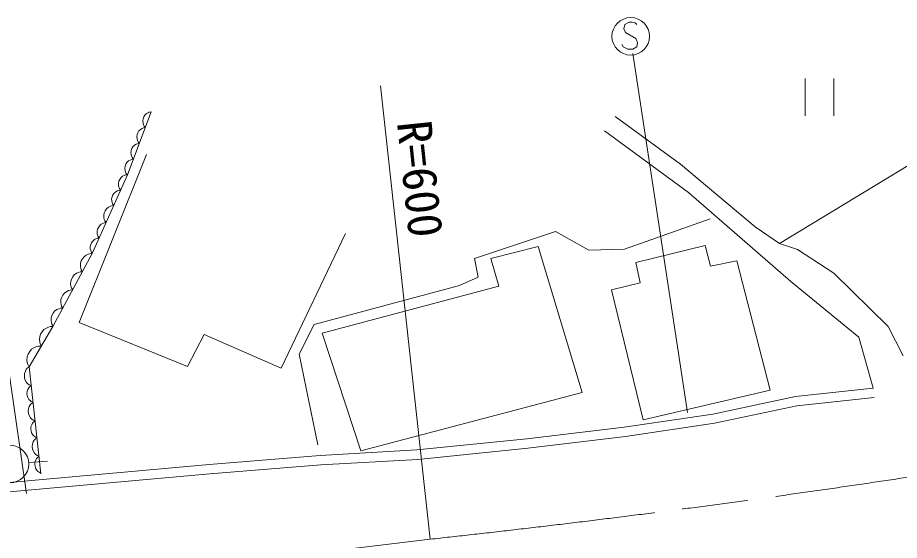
# Model space of a CAD drawing. Units: millimetres, scale not verified. Extents: x 40000 to 680000, y 20000 to 380000.
# Drawn here: x 295287 to 342134, y 272077 to 299883 of the extents above; entities that cross this region are included whole.
import ezdxf
from ezdxf.enums import TextEntityAlignment as Align

# ---------------------------------------------------------------- set-up
doc = ezdxf.new("R2010")
doc.units = ezdxf.units.MM
doc.header["$LTSCALE"] = 1000
doc.linetypes.add('CHAIN', pattern=[18.5, 12, -1.5, 3.5, -1.5])
for name, color, linetype, lineweight in [('M-BGD', 7, 'Continuous', 13), ('M-BGD-EXST', 7, 'Continuous', 13), ('M-BMK', 2, 'CHAIN', 13), ('M-STR-HTXT', 7, 'Continuous', 13)]:
    doc.layers.add(name, color=color, linetype=linetype, lineweight=lineweight)
doc.styles.add('ＭＳ ゴシック', font='')
doc.styles.get('ＭＳ ゴシック').set_extended_font_data('MS Gothic')

msp = doc.modelspace()

# ---------------------------------------------------------------- linework, layer by layer
at = {"layer": 'M-BGD'}
for p, q in [((337129, 296645), (337129, 294652)), ((338648, 294652), (338648, 296645)), ((302387, 294873), (301120, 291527)), ((302050, 294693), (301995, 294599)), ((302139, 294775), (302050, 294693)), ((302215, 294823), (302139, 294775)), ((302284, 294854), (302215, 294823)), ((302387, 294873), (302284, 294854)), ((301957, 294498), (301936, 294391)), ((301936, 294391), (301948, 294271)), ((301948, 294271), (301973, 294185)), ((301995, 294599), (301957, 294498)), ((330514, 292095), (327030, 294620)), ((301677, 293760), (301639, 293659)), ((301732, 293854), (301677, 293760)), ((301821, 293936), (301732, 293854)), ((301897, 293984), (301821, 293936)), ((301967, 294015), (301897, 293984)), ((302070, 294034), (301967, 294015)), ((301973, 294185), (302005, 294116)), ((302005, 294116), (302070, 294034)), ((326460, 293863), (330926, 290580)), ((301639, 293659), (301618, 293552)), ((301618, 293552), (301630, 293432)), ((301630, 293432), (301656, 293346)), ((301656, 293346), (301687, 293277)), ((301687, 293277), (301752, 293195)), ((335772, 287865), (344746, 293331)), ((301322, 292820), (301300, 292713)), ((301360, 292921), (301322, 292820)), ((301415, 293015), (301360, 292921)), ((301503, 293097), (301415, 293015)), ((301579, 293145), (301503, 293097)), ((301649, 293176), (301579, 293145)), ((301752, 293195), (301649, 293176)), ((302134, 292600), (298555, 283667)), ((301331, 292337), (301262, 292306)), ((301300, 292713), (301313, 292594)), ((301313, 292594), (301338, 292507)), ((301434, 292356), (301331, 292337)), ((301338, 292507), (301369, 292438)), ((301369, 292438), (301434, 292356)), ((301004, 291981), (300983, 291874)), ((300983, 291874), (300995, 291755)), ((301042, 292082), (301004, 291981)), ((301097, 292176), (301042, 292082)), ((301186, 292258), (301097, 292176)), ((301262, 292306), (301186, 292258)), ((334473, 288749), (330514, 292095)), ((301120, 291527), (299252, 287329)), ((300867, 291443), (300773, 291366)), ((300945, 291487), (300867, 291443)), ((301016, 291514), (300945, 291487)), ((300995, 291755), (301020, 291668)), ((301120, 291527), (301016, 291514)), ((301020, 291668), (301052, 291599)), ((301052, 291599), (301117, 291517)), ((300669, 291177), (300642, 291071)), ((300642, 291071), (300648, 290951)), ((300648, 290951), (300668, 290864)), ((300713, 291275), (300669, 291177)), ((300773, 291366), (300713, 291275)), ((300348, 290456), (300305, 290357)), ((300409, 290547), (300348, 290456)), ((300502, 290623), (300409, 290547)), ((300580, 290667), (300502, 290623)), ((300652, 290694), (300580, 290667)), ((300756, 290707), (300652, 290694)), ((300668, 290864), (300695, 290793)), ((300695, 290793), (300756, 290707)), ((330926, 290580), (336374, 285845)), ((300305, 290357), (300277, 290252)), ((300277, 290252), (300283, 290132)), ((300283, 290132), (300303, 290044)), ((300303, 290044), (300330, 289973)), ((299938, 289608), (299890, 289499)), ((300005, 289709), (299938, 289608)), ((300109, 289794), (300005, 289709)), ((300196, 289843), (300109, 289794)), ((300275, 289873), (300196, 289843)), ((300391, 289888), (300275, 289873)), ((300330, 289973), (300391, 289888)), ((299890, 289499), (299859, 289381)), ((299859, 289381), (299865, 289248)), ((299865, 289248), (299888, 289151)), ((299888, 289151), (299918, 289072)), ((299918, 289072), (299985, 288977)), ((327524, 287560), (332077, 289188)), ((299534, 288627), (299507, 288521)), ((299578, 288725), (299534, 288627)), ((299638, 288816), (299578, 288725)), ((299732, 288893), (299638, 288816)), ((299810, 288937), (299732, 288893)), ((299881, 288964), (299810, 288937)), ((299985, 288977), (299881, 288964)), ((335772, 287865), (334473, 288749)), ((299445, 288117), (299367, 288073)), ((299516, 288144), (299445, 288117)), ((299507, 288521), (299513, 288401)), ((299513, 288401), (299533, 288314)), ((299621, 288157), (299516, 288144)), ((299533, 288314), (299560, 288243)), ((299560, 288243), (299621, 288157)), ((309292, 281236), (312713, 288402)), ((319556, 287067), (323861, 288498)), ((323861, 288498), (325643, 287511)), ((299170, 287807), (299142, 287702)), ((299142, 287702), (299148, 287582)), ((299213, 287906), (299170, 287807)), ((299274, 287997), (299213, 287906)), ((299367, 288073), (299274, 287997)), ((322936, 287707), (320434, 287076)), ((325280, 279942), (322936, 287707)), ((331813, 287771), (328138, 286855)), ((332098, 286666), (331813, 287771)), ((336722, 287550), (335772, 287865)), ((299252, 287329), (297161, 283446)), ((298935, 287250), (298814, 287165)), ((299034, 287296), (298935, 287250)), ((299124, 287323), (299034, 287296)), ((299252, 287329), (299124, 287323)), ((299148, 287582), (299168, 287494)), ((299168, 287494), (299195, 287423)), ((299195, 287423), (299256, 287338)), ((325643, 287511), (327524, 287560)), ((338654, 286287), (336722, 287550)), ((298627, 286817), (298623, 286670)), ((298670, 286943), (298627, 286817)), ((298732, 287059), (298670, 286943)), ((298814, 287165), (298732, 287059)), ((319754, 286081), (319556, 287067)), ((320434, 287076), (320845, 285593)), ((328138, 286855), (328360, 285782)), ((333491, 286950), (332098, 286666)), ((335265, 280069), (333491, 286950)), ((298415, 286284), (298294, 286199)), ((298514, 286330), (298415, 286284)), ((298604, 286357), (298514, 286330)), ((298732, 286363), (298604, 286357)), ((298623, 286670), (298639, 286562)), ((298639, 286562), (298666, 286473)), ((298666, 286473), (298732, 286363)), ((341536, 283446), (338654, 286287)), ((298107, 285851), (298103, 285704)), ((298150, 285978), (298107, 285851)), ((298212, 286094), (298150, 285978)), ((298294, 286199), (298212, 286094)), ((318764, 285637), (319754, 286081)), ((328360, 285782), (326845, 285412)), ((336374, 285845), (339984, 282878)), ((297895, 285318), (297774, 285233)), ((297994, 285364), (297895, 285318)), ((298084, 285391), (297994, 285364)), ((298212, 285397), (298084, 285391)), ((298103, 285704), (298119, 285596)), ((298119, 285596), (298146, 285507)), ((298146, 285507), (298212, 285397)), ((311043, 283565), (318764, 285637)), ((320845, 285593), (311470, 283099)), ((326845, 285412), (328519, 278490)), ((297587, 284886), (297583, 284739)), ((297630, 285012), (297587, 284886)), ((297692, 285128), (297630, 285012)), ((297774, 285233), (297692, 285128)), ((297474, 284399), (297375, 284352)), ((297564, 284425), (297474, 284399)), ((297692, 284432), (297564, 284425)), ((297583, 284739), (297599, 284630)), ((297599, 284630), (297626, 284541)), ((297626, 284541), (297692, 284432)), ((297067, 283920), (297063, 283773)), ((297110, 284046), (297067, 283920)), ((297172, 284162), (297110, 284046)), ((297254, 284268), (297172, 284162)), ((297375, 284352), (297254, 284268)), ((297161, 283446), (295894, 281300)), ((297021, 283445), (296923, 283419)), ((297161, 283446), (297021, 283445)), ((297063, 283773), (297079, 283665)), ((297079, 283665), (297106, 283576)), ((297106, 283576), (297172, 283466)), ((298555, 283667), (304320, 281331)), ((310252, 281987), (311043, 283565)), ((342341, 281894), (341536, 283446)), ((296510, 283051), (296458, 282915)), ((296583, 283175), (296510, 283051)), ((296677, 283286), (296583, 283175)), ((296812, 283373), (296677, 283286)), ((296923, 283419), (296812, 283373)), ((304320, 281331), (305206, 283036)), ((305206, 283036), (309292, 281236)), ((311470, 283099), (313529, 276849)), ((296458, 282915), (296447, 282755)), ((296447, 282755), (296461, 282636)), ((296461, 282636), (296486, 282538)), ((296486, 282538), (296553, 282416)), ((339984, 282878), (340748, 280169)), ((295927, 282121), (295848, 281987)), ((296029, 282242), (295927, 282121)), ((296175, 282337), (296029, 282242)), ((296295, 282387), (296175, 282337)), ((296401, 282414), (296295, 282387)), ((296553, 282416), (296401, 282414)), ((295791, 281840), (295779, 281667)), ((295779, 281667), (295794, 281538)), ((295848, 281987), (295791, 281840)), ((311241, 277154), (310252, 281987)), ((295749, 281163), (295698, 281077)), ((295802, 281229), (295749, 281163)), ((295794, 281538), (295822, 281432)), ((295894, 281300), (295802, 281229)), ((295822, 281432), (295894, 281299)), ((295894, 281300), (296528, 275618)), ((295651, 280952), (295645, 280831)), ((295645, 280831), (295658, 280712)), ((295698, 281077), (295651, 280952)), ((295658, 280712), (295691, 280595)), ((295691, 280595), (295764, 280483)), ((295764, 280483), (295833, 280411)), ((295874, 280187), (295828, 280109)), ((295833, 280411), (295899, 280358)), ((295921, 280246), (295874, 280187)), ((295899, 280358), (296005, 280309)), ((296005, 280309), (295921, 280246)), ((340748, 280169), (336612, 279723)), ((295786, 279997), (295780, 279888)), ((295780, 279888), (295792, 279781)), ((295828, 280109), (295786, 279997)), ((295792, 279781), (295822, 279676)), ((313529, 276849), (325280, 279942)), ((328519, 278490), (335265, 280069)), ((336612, 279723), (332231, 278798)), ((295822, 279676), (295887, 279575)), ((295887, 279575), (295949, 279509)), ((295958, 279282), (295908, 279196)), ((295949, 279509), (296009, 279462)), ((296011, 279348), (295958, 279282)), ((296009, 279462), (296104, 279418)), ((296104, 279418), (296011, 279348)), ((336691, 279231), (332320, 278308)), ((340802, 279674), (336691, 279231)), ((295861, 279071), (295855, 278950)), ((295855, 278950), (295868, 278831)), ((295908, 279196), (295861, 279071)), ((295868, 278831), (295901, 278714)), ((332231, 278798), (327512, 278100)), ((295901, 278714), (295974, 278602)), ((295974, 278602), (296042, 278529)), ((296083, 278305), (296038, 278228)), ((296042, 278529), (296109, 278476)), ((296131, 278365), (296083, 278305)), ((296109, 278476), (296214, 278428)), ((296214, 278428), (296131, 278365)), ((332320, 278308), (327579, 277607)), ((295996, 278115), (295990, 278006)), ((295990, 278006), (296002, 277899)), ((296038, 278228), (295996, 278115)), ((296002, 277899), (296032, 277794)), ((327512, 278100), (322338, 277474)), ((296032, 277794), (296097, 277693)), ((296097, 277693), (296159, 277628)), ((296168, 277400), (296117, 277315)), ((296159, 277628), (296218, 277580)), ((296221, 277466), (296168, 277400)), ((296218, 277580), (296314, 277537)), ((296314, 277537), (296221, 277466)), ((322338, 277474), (316501, 276885)), ((327579, 277607), (322393, 276979)), ((296071, 277189), (296064, 277068)), ((296064, 277068), (296078, 276949)), ((296117, 277315), (296071, 277189)), ((296078, 276949), (296111, 276833)), ((316501, 276885), (311357, 276590)), ((322393, 276979), (316541, 276388)), ((296111, 276833), (296184, 276720)), ((296184, 276720), (296252, 276648)), ((296293, 276424), (296247, 276347)), ((296252, 276648), (296318, 276595)), ((296341, 276483), (296293, 276424)), ((296318, 276595), (296424, 276547)), ((296424, 276547), (296341, 276483)), ((311357, 276590), (305458, 276109)), ((305458, 276109), (293094, 275002)), ((295877, 276219), (296874, 276298)), ((296206, 276234), (296200, 276125)), ((296200, 276125), (296212, 276018)), ((296247, 276347), (296206, 276234)), ((296212, 276018), (296241, 275913)), ((311392, 276093), (305502, 275613)), ((316541, 276388), (311392, 276093)), ((305502, 275613), (293135, 274506)), ((296241, 275913), (296307, 275812)), ((296307, 275812), (296369, 275747)), ((296369, 275747), (296428, 275699)), ((296428, 275699), (296524, 275655))]:
    msp.add_line(p, q, dxfattribs=at)
msp.add_ellipse((294881, 276140), major_axis=(1000, 0), ratio=0.99659, dxfattribs=at)
at = {"layer": 'M-BGD-EXST'}
for p, q in [((327540, 299525), (327500, 299286)), ((327780, 299644), (327540, 299525)), ((327940, 299644), (327780, 299644)), ((328100, 299604), (327940, 299644)), ((328180, 299525), (328100, 299604)), ((327500, 299286), (327580, 299086)), ((327580, 299086), (328140, 298768)), ((327460, 298329), (327380, 298449)), ((328140, 298768), (328220, 298568)), ((328220, 298568), (328180, 298329)), ((327700, 298210), (327460, 298329)), ((327980, 298210), (327700, 298210)), ((327979, 297973), (330880, 278880)), ((328180, 298329), (327980, 298210)), ((292917, 294154), (295763, 274571))]:
    msp.add_line(p, q, dxfattribs=at)
msp.add_ellipse((327860, 298887), major_axis=(1000, 0), ratio=0.99659, dxfattribs=at)
at = {"layer": 'M-BMK'}
msp.add_line((253738, 264541), (317206, 272140), dxfattribs=at)
msp.add_ellipse((252360, 866417), major_axis=(599826, 0), ratio=0.99659, start_param=4.820709, end_param=4.876763, dxfattribs=at)
at = {"layer": 'M-STR-HTXT'}
msp.add_line((317206, 272140), (314572, 296260), dxfattribs=at)

# ---------------------------------------------------------------- texts
at = {"layer": 'M-STR-HTXT', "style": 'ＭＳ ゴシック'}
msp.add_text('R=600', height=1833, rotation=276.02, dxfattribs=at).set_placement((314892, 294256), align=Align.BOTTOM_LEFT)

doc.saveas('drawing.dxf')
